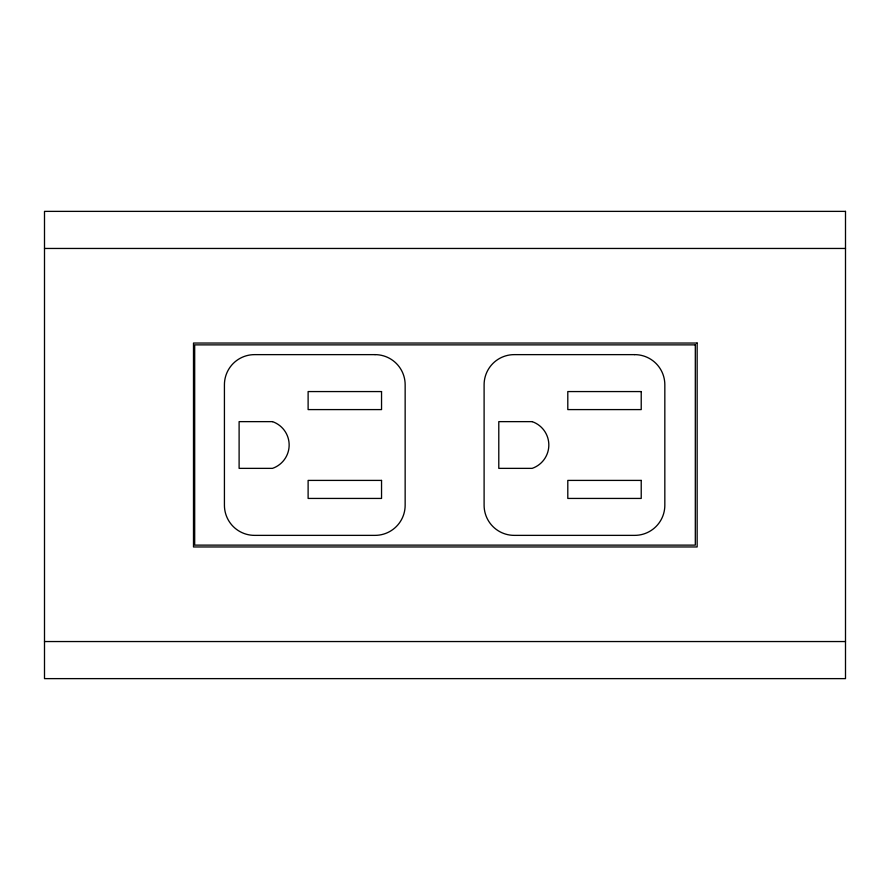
<?xml version="1.0" encoding="UTF-8"?>
<svg xmlns="http://www.w3.org/2000/svg" width="890" height="890" viewBox="0 0 890 890"><rect width="100%" height="100%" fill="white"/><g stroke="black" fill="none" stroke-linecap="round" stroke-linejoin="round"><path stroke-width="1.33" d="M44.5 248.455L845.5 248.455M44.5 641.545L845.5 641.545M845.5 211.375L44.5 211.375L44.5 678.625L845.5 678.625L845.5 211.375M697.148 343.039L193.497 343.039L193.497 546.961L697.148 546.961L697.148 343.039M695.312 344.875L194.688 344.875L194.688 545.125L695.312 545.125L695.312 344.875M375.035 354.632L254.551 354.632A30.115 30.115 0 0 0 224.425 384.758L224.425 505.242A30.115 30.115 0 0 0 254.551 535.368L375.035 535.368A30.115 30.115 0 0 0 405.15 505.242L405.15 384.758A30.115 30.115 0 0 0 375.035 354.632M634.715 354.632L514.231 354.632A30.115 30.115 0 0 0 484.104 384.758L484.104 505.242A30.115 30.115 0 0 0 514.231 535.368L634.715 535.368A30.115 30.115 0 0 0 664.83 505.242L664.83 384.758A30.115 30.115 0 0 0 634.715 354.632M381.543 391.567L308.118 391.567L308.118 409.589L381.543 409.589L381.543 391.567M641.223 391.567L567.798 391.567L567.798 409.589L641.223 409.589L641.223 391.567M272.485 421.637L239.11 421.637L239.11 468.363L272.485 468.363A24.709 24.709 0 0 0 272.485 421.637M532.164 421.637L498.789 421.637L498.789 468.363L532.164 468.363A24.709 24.709 0 0 0 532.164 421.637M381.543 480.411L308.118 480.411L308.118 498.433L381.543 498.433L381.543 480.411M641.223 480.411L567.798 480.411L567.798 498.433L641.223 498.433L641.223 480.411"/></g></svg>
